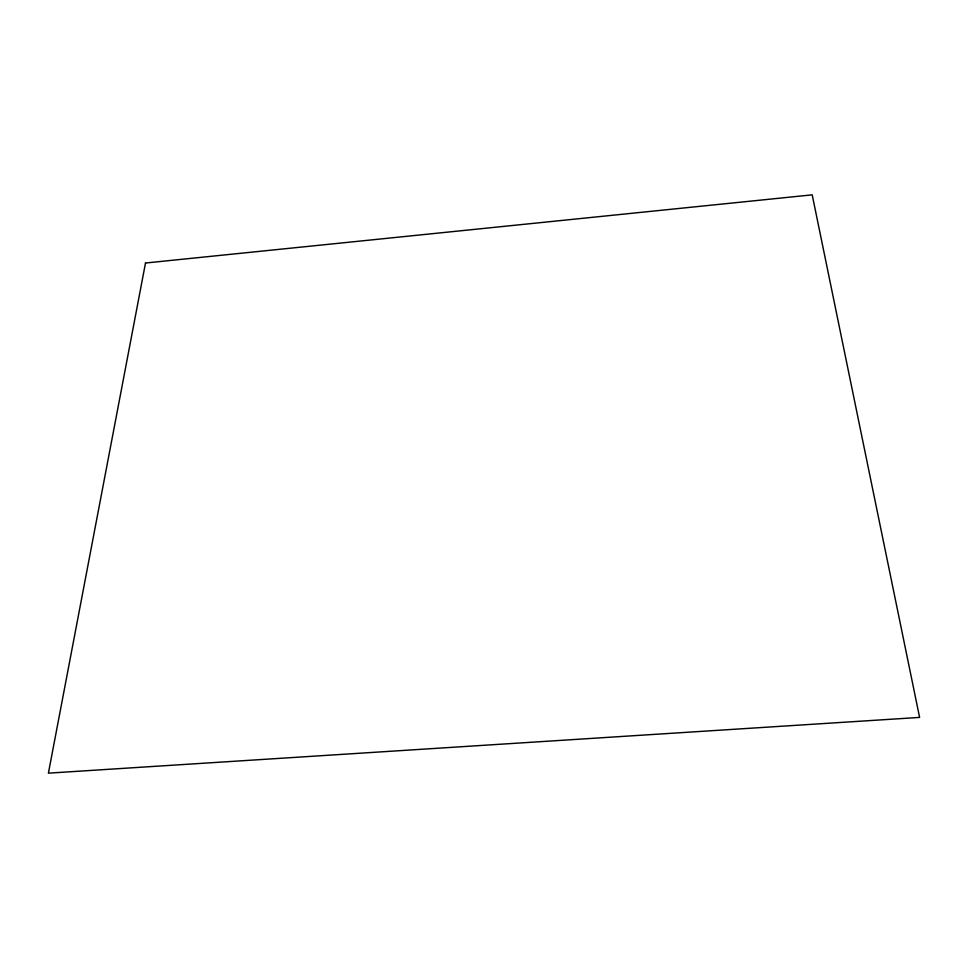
<?xml version="1.0" encoding="UTF-8"?>
<svg xmlns="http://www.w3.org/2000/svg" width="968" height="968" viewBox="0 0 968 968"><rect width="100%" height="100%" fill="white"/><g stroke="black" fill="none" stroke-linecap="round" stroke-linejoin="round"><path stroke-width="1.45" d="M145.502 263.018L48.4 773.154L919.6 717.409L812.2 194.846L145.502 263.018"/></g></svg>
